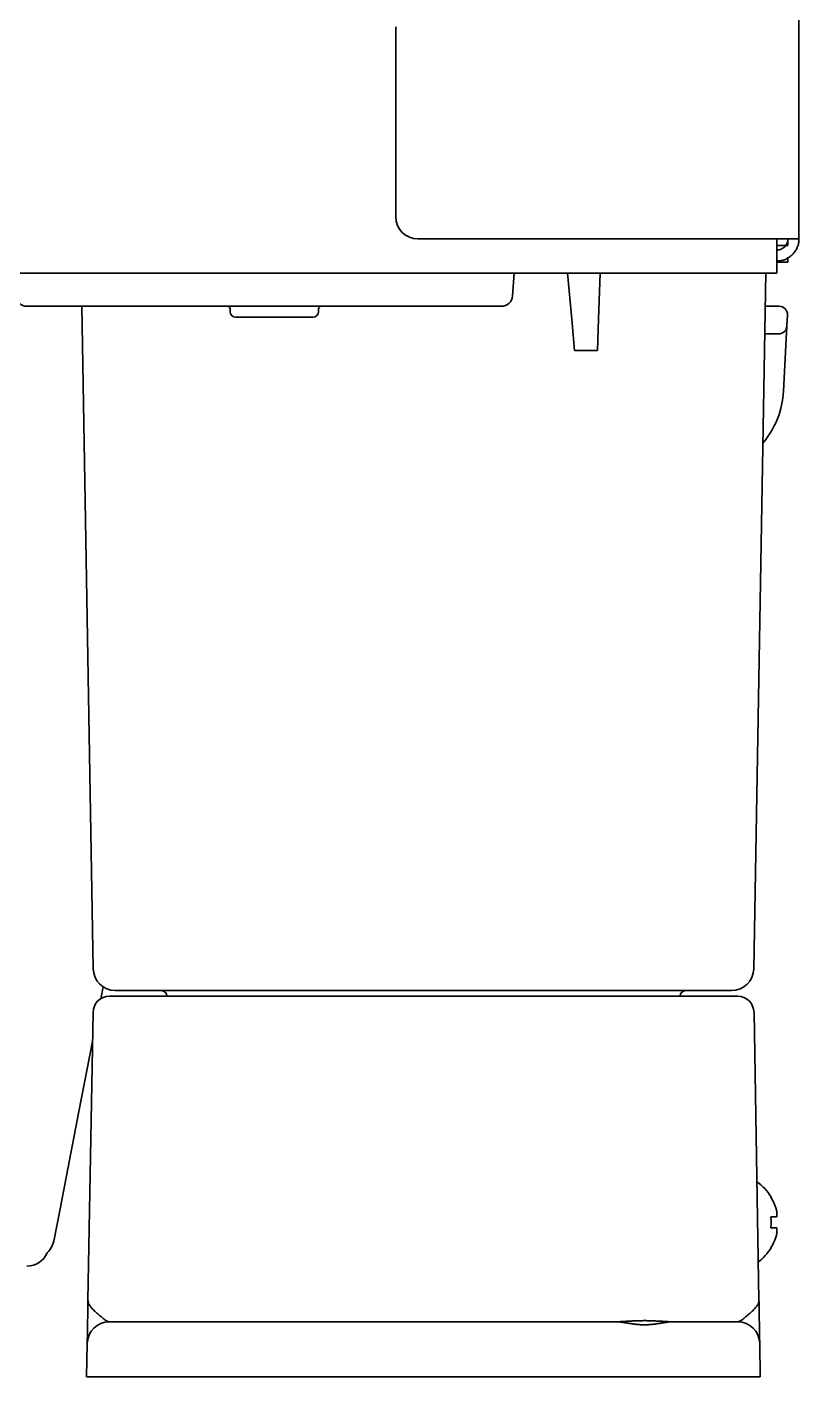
# Model space of a CAD drawing. Extents: x 5819 to 10669, y -850 to 3886.
# Drawn here: x 6610.7 to 6680.6, y 1270.8 to 1393.1 of the extents above; entities that cross this region are included whole.
import ezdxf

# ---------------------------------------------------------------- set-up
doc = ezdxf.new("R2010")
doc.units = 0
doc.header["$LTSCALE"] = 5
doc.layers.add('1', color=7, linetype='CONTINUOUS', true_color=0xffffff)

msp = doc.modelspace()

# ---------------------------------------------------------------- linework, layer by layer
at = {"layer": '1', "color": 7, "linetype": 'Continuous', "lineweight": 35}
for p, q in [((6680.57, 2393.36), (6680.57, 1373.93)), ((6644.07, 1393.13), (6644.07, 1375.93)), ((6646.07, 1373.93), (6678.57, 1373.93)), ((6678.57, 1373.93), (6680.57, 1373.93)), ((6678.57, 1372.83), (6678.57, 1373.93)), ((6679.57, 1373.33), (6679.57, 1373.93)), ((6678.57, 1373.33), (6679.57, 1373.33)), ((6678.57, 1372.83), (6678.57, 1370.83)), ((6679.57, 1371.83), (6679.57, 1372.27)), ((6679.57, 1371.83), (6678.57, 1371.83)), ((6475.07, 1370.83), (6656.72, 1370.83)), ((6654.64, 1368.76), (6654.78, 1370.83)), ((6656.72, 1370.83), (6678.57, 1370.83)), ((6659.99, 1366.67), (6659.62, 1370.83)), ((6662.58, 1370.83), (6662.43, 1366.67)), ((6676.47, 1307.79), (6677.57, 1370.83)), ((6610.68, 1367.83), (6611.68, 1367.83)), ((6611.68, 1367.83), (6653.64, 1367.83)), ((6616.67, 1307.79), (6615.63, 1367.83)), ((6629.07, 1367.58), (6629.07, 1367.33)), ((6637.07, 1367.33), (6637.07, 1367.58)), ((6678.78, 1367.83), (6677.52, 1367.83)), ((6629.57, 1366.83), (6636.57, 1366.83)), ((6660.24, 1363.83), (6659.99, 1366.67)), ((6662.43, 1366.67), (6662.34, 1363.83)), ((6679.48, 1366.04), (6679.53, 1367.04)), ((6678.73, 1365.33), (6677.48, 1365.33)), ((6679.48, 1366.04), (6679.17, 1360.15)), ((6660.24, 1363.83), (6662.34, 1363.83)), ((6617.56, 1306.17), (6617.35, 1305.1)), ((6618.15, 1305.33), (6620.65, 1305.33)), ((6620.67, 1305.83), (6618.67, 1305.83)), ((6620.65, 1305.33), (6672.5, 1305.33)), ((6672.47, 1305.83), (6620.67, 1305.83)), ((6623.33, 1305.33), (6623.33, 1305.33)), ((6669.81, 1305.33), (6669.81, 1305.33)), ((6674.47, 1305.83), (6672.47, 1305.83)), ((6672.5, 1305.33), (6675, 1305.33)), ((6616.19, 1277.79), (6616.65, 1303.85)), ((6676.5, 1303.85), (6676.95, 1277.79)), ((6616.6, 1301.22), (6615.38, 1294.88)), ((6615.38, 1294.88), (6613.68, 1286.06)), ((6678.02, 1287.13), (6678.05, 1287.13)), ((6613.68, 1286.06), (6613.14, 1283.27)), ((6678.05, 1282.53), (6678.02, 1282.53)), ((6618.13, 1275.83), (6620.13, 1275.83)), ((6620.13, 1275.83), (6664, 1275.83)), ((6669.15, 1275.83), (6673.02, 1275.83)), ((6673.02, 1275.83), (6675.02, 1275.83)), ((6616.07, 1270.83), (6616.13, 1273.86)), ((6677.02, 1273.86), (6677.07, 1270.83)), ((6620.07, 1270.83), (6616.07, 1270.83)), ((6673.07, 1270.83), (6620.07, 1270.83)), ((6677.07, 1270.83), (6673.07, 1270.83))]:
    msp.add_line(p, q, dxfattribs=at)
for centre, radius, start, end in [((6646.07, 1375.93), 2, 180, 270), ((6610.68, 1368.83), 1, 181, 270), ((6653.64, 1368.83), 1, 270, 356), ((6628.82, 1367.58), 0.25, 0, 90), ((6629.57, 1367.33), 0.5, 180, 270), ((6636.57, 1367.33), 0.5, 270, 0), ((6637.32, 1367.58), 0.25, 90, 180), ((6678.78, 1367.08), 0.75, 357, 90), ((6678.73, 1366.08), 0.75, 270, 357), ((6671.18, 1360.57), 8, 319.9312, 357), ((6618.67, 1307.83), 2, 181, 270), ((6674.47, 1307.83), 2, 270, 359), ((6618.15, 1303.83), 1.5, 90, 179), ((6622.83, 1305.33), 0.5, 1, 90), ((6670.31, 1305.33), 0.5, 90, 179), ((6675, 1303.83), 1.5, 1, 90), ((6673.95, 1284.63), 4.8, 31.5837, 54.1502), ((6674.27, 1284.83), 3.78, 0.0035, 7.6041), ((6674.27, 1284.83), 3.78, 352.3959, 359.9965), ((6610.69, 1283.78), 2.5, 316.6472, 349.0889), ((6673.95, 1285.03), 4.8, 307.7466, 328.4186), ((6618.13, 1273.83), 2, 90, 179), ((6675.02, 1273.83), 2, 1, 90)]:
    msp.add_arc(centre, radius, start, end, dxfattribs=at)
for centre, major_axis, ratio, start_param, end_param in [((6670.27, 1305.33), (-0.5, 0), 0.14382, -0.137069, 0), ((6665.81, 1305.33), (4, 0.01), 0.00218, -0.000043, 0.135613), ((6610.67, 1282.86), (-1.41, 1.41), 0.999695, 2.356347, 3.517366)]:
    msp.add_ellipse(centre, major_axis=major_axis, ratio=ratio, start_param=start_param, end_param=end_param, dxfattribs=at)
for points, knots in [([(6678.57, 1372.93), (6678.64, 1372.93), (6678.7, 1372.93), (6678.83, 1372.96), (6678.9, 1372.98), (6679.02, 1373.03), (6679.07, 1373.06), (6679.18, 1373.13), (6679.23, 1373.17), (6679.33, 1373.27), (6679.37, 1373.32), (6679.44, 1373.42), (6679.47, 1373.48), (6679.52, 1373.6), (6679.54, 1373.67), (6679.57, 1373.8), (6679.57, 1373.86), (6679.57, 1373.93)], [0, 0, 0, 0, 0.125, 0.125, 0.25, 0.25, 0.375, 0.375, 0.5, 0.5, 0.625, 0.625, 0.75, 0.75, 0.875, 0.875, 1, 1, 1, 1]), ([(6680.57, 1373.93), (6680.57, 1373.8), (6680.56, 1373.67), (6680.52, 1373.47), (6680.51, 1373.41), (6680.48, 1373.32), (6680.47, 1373.28), (6680.45, 1373.22), (6680.43, 1373.19), (6680.37, 1373.04), (6680.31, 1372.92), (6680.16, 1372.71), (6680.08, 1372.61), (6679.89, 1372.42), (6679.79, 1372.34), (6679.57, 1372.19), (6679.46, 1372.13), (6679.28, 1372.05), (6679.22, 1372.03), (6679.14, 1372.01), (6679.12, 1372), (6679.09, 1371.99), (6679.04, 1371.98), (6678.99, 1371.97), (6678.83, 1371.94), (6678.7, 1371.93), (6678.57, 1371.93)], [0, 0, 0, 0, 0.125, 0.125, 0.1875, 0.1875, 0.21875, 0.21875, 0.25, 0.25, 0.375, 0.375, 0.5, 0.5, 0.625, 0.625, 0.75, 0.75, 0.8125, 0.8125, 0.828125, 0.828125, 0.84375, 0.875, 0.875, 1, 1, 1, 1]), ([(6678.02, 1285.33), (6678.14, 1285.33), (6678.25, 1285.33), (6678.39, 1285.33), (6678.43, 1285.33), (6678.51, 1285.33), (6678.54, 1285.33), (6678.57, 1285.33)], [0, 0, 0, 0, 0.5, 0.5, 0.75, 0.75, 1, 1, 1, 1]), ([(6678.02, 1282.53), (6678.14, 1282.73), (6678.25, 1282.94), (6678.39, 1283.26), (6678.43, 1283.37), (6678.51, 1283.6), (6678.54, 1283.71), (6678.57, 1283.83)], [0, 0, 0, 0, 0.5, 0.5, 0.75, 0.75, 1, 1, 1, 1]), ([(6616.13, 1273.86), (6616.13, 1273.86), (6616.13, 1273.86), (6616.13, 1273.87), (6616.13, 1273.88), (6616.13, 1273.9), (6616.13, 1273.92), (6616.13, 1273.98), (6616.13, 1274.01), (6616.13, 1274.07), (6616.13, 1274.11), (6616.13, 1274.14), (6616.13, 1274.17), (6616.13, 1274.18), (6616.13, 1274.25), (6616.13, 1274.31), (6616.14, 1274.44), (6616.14, 1274.51), (6616.14, 1274.74), (6616.14, 1274.9), (6616.15, 1275.14), (6616.15, 1275.18), (6616.15, 1275.28), (6616.15, 1275.43), (6616.16, 1275.58), (6616.16, 1275.9), (6616.17, 1276.12), (6616.17, 1276.41), (6616.17, 1276.47), (6616.17, 1276.59), (6616.18, 1276.76), (6616.18, 1276.94), (6616.18, 1277.18), (6616.19, 1277.3), (6616.19, 1277.49), (6616.19, 1277.58), (6616.19, 1277.68), (6616.19, 1277.73), (6616.19, 1277.76), (6616.19, 1277.78), (6616.19, 1277.79)], [0, 0, 0, 0, 0.028189, 0.028189, 0.059538, 0.059538, 0.122235, 0.122235, 0.184933, 0.184933, 0.216281, 0.231956, 0.231956, 0.24763, 0.24763, 0.310328, 0.310328, 0.373025, 0.373025, 0.49842, 0.49842, 0.529769, 0.529769, 0.561118, 0.623815, 0.623815, 0.74921, 0.74921, 0.780559, 0.780559, 0.811908, 0.874605, 0.874605, 0.937303, 0.937303, 0.968651, 0.984326, 0.992163, 0.992163, 1, 1, 1, 1]), ([(6618.13, 1275.83), (6618.09, 1275.83), (6618.05, 1275.83), (6617.97, 1275.87), (6617.92, 1275.89), (6617.85, 1275.93), (6617.83, 1275.94), (6617.78, 1275.98), (6617.76, 1275.99), (6617.68, 1276.05), (6617.63, 1276.09), (6617.52, 1276.17), (6617.47, 1276.22), (6617.35, 1276.31), (6617.3, 1276.36), (6617.19, 1276.45), (6617.13, 1276.5), (6617.02, 1276.6), (6616.97, 1276.64), (6616.86, 1276.74), (6616.81, 1276.79), (6616.71, 1276.88), (6616.66, 1276.93), (6616.53, 1277.07), (6616.45, 1277.16), (6616.36, 1277.3), (6616.33, 1277.34), (6616.29, 1277.41), (6616.28, 1277.43), (6616.26, 1277.48), (6616.25, 1277.5), (6616.23, 1277.57), (6616.21, 1277.64), (6616.2, 1277.71), (6616.2, 1277.75), (6616.19, 1277.77), (6616.19, 1277.78), (6616.19, 1277.79)], [0, 0, 0, 0, 0.0625, 0.0625, 0.125, 0.125, 0.15625, 0.15625, 0.1875, 0.1875, 0.25, 0.25, 0.3125, 0.3125, 0.375, 0.375, 0.4375, 0.4375, 0.5, 0.5, 0.5625, 0.5625, 0.625, 0.625, 0.75, 0.75, 0.8125, 0.8125, 0.84375, 0.84375, 0.875, 0.875, 0.9375, 0.96875, 0.984375, 0.984375, 1, 1, 1, 1]), ([(6676.95, 1277.79), (6676.95, 1277.75), (6676.95, 1277.7), (6676.93, 1277.61), (6676.92, 1277.57), (6676.89, 1277.5), (6676.89, 1277.48), (6676.86, 1277.43), (6676.85, 1277.41), (6676.82, 1277.34), (6676.79, 1277.3), (6676.69, 1277.16), (6676.61, 1277.07), (6676.48, 1276.93), (6676.43, 1276.88), (6676.33, 1276.79), (6676.28, 1276.74), (6676.18, 1276.64), (6676.12, 1276.59), (6676.01, 1276.5), (6675.96, 1276.45), (6675.85, 1276.35), (6675.79, 1276.31), (6675.68, 1276.22), (6675.62, 1276.17), (6675.52, 1276.09), (6675.47, 1276.05), (6675.39, 1275.99), (6675.36, 1275.98), (6675.32, 1275.94), (6675.29, 1275.93), (6675.22, 1275.89), (6675.18, 1275.87), (6675.1, 1275.83), (6675.06, 1275.83), (6675.02, 1275.83)], [0, 0, 0, 0, 0.0625, 0.0625, 0.125, 0.125, 0.15625, 0.15625, 0.1875, 0.1875, 0.25, 0.25, 0.375, 0.375, 0.4375, 0.4375, 0.5, 0.5, 0.5625, 0.5625, 0.625, 0.625, 0.6875, 0.6875, 0.75, 0.75, 0.8125, 0.8125, 0.84375, 0.84375, 0.875, 0.875, 0.9375, 0.9375, 1, 1, 1, 1]), ([(6676.95, 1277.79), (6676.95, 1277.78), (6676.95, 1277.76), (6676.95, 1277.73), (6676.95, 1277.68), (6676.96, 1277.58), (6676.96, 1277.36), (6676.96, 1277.18), (6676.97, 1276.82), (6676.97, 1276.59), (6676.98, 1275.9), (6676.99, 1275.47), (6677, 1275.08), (6677, 1275.05), (6677, 1275.01), (6677, 1274.98), (6677, 1274.92), (6677, 1274.79), (6677.01, 1274.66), (6677.01, 1274.44), (6677.01, 1274.31), (6677.01, 1274.18), (6677.01, 1274.17), (6677.01, 1274.14), (6677.02, 1274.11), (6677.02, 1274.07), (6677.02, 1274.01), (6677.02, 1273.98), (6677.02, 1273.92), (6677.02, 1273.9), (6677.02, 1273.87), (6677.02, 1273.86), (6677.02, 1273.86)], [0, 0, 0, 0, 0.007828, 0.007828, 0.015656, 0.031311, 0.062622, 0.125245, 0.125245, 0.25049, 0.25049, 0.500979, 0.500979, 0.516635, 0.516635, 0.53229, 0.53229, 0.563602, 0.626224, 0.626224, 0.751469, 0.751469, 0.767124, 0.767124, 0.78278, 0.814091, 0.814091, 0.876714, 0.876714, 0.939336, 0.939336, 1, 1, 1, 1]), ([(6669.2, 1275.83), (6669.1, 1275.83), (6669, 1275.83), (6668.79, 1275.84), (6668.69, 1275.84), (6668.47, 1275.85), (6668.36, 1275.86), (6668.2, 1275.87), (6668.15, 1275.87), (6668.04, 1275.88), (6667.98, 1275.88), (6667.82, 1275.89), (6667.59, 1275.9), (6667.26, 1275.92), (6666.92, 1275.93), (6666.69, 1275.93), (6666.46, 1275.93), (6666.35, 1275.93), (6666.12, 1275.92), (6666.01, 1275.92), (6665.78, 1275.91), (6665.67, 1275.91), (6665.44, 1275.9), (6665.33, 1275.89), (6665.16, 1275.88), (6665.11, 1275.88), (6665, 1275.87), (6664.94, 1275.87), (6664.78, 1275.86), (6664.67, 1275.85), (6664.46, 1275.84), (6664.36, 1275.84), (6664.15, 1275.83), (6664.05, 1275.83), (6663.94, 1275.83)], [0, 0, 0, 0, 0.0625, 0.0625, 0.125, 0.125, 0.1875, 0.1875, 0.21875, 0.21875, 0.25, 0.25, 0.3125, 0.375, 0.4375, 0.5, 0.5, 0.5625, 0.5625, 0.625, 0.625, 0.6875, 0.6875, 0.75, 0.75, 0.78125, 0.78125, 0.8125, 0.8125, 0.875, 0.875, 0.9375, 0.9375, 1, 1, 1, 1]), ([(6669.15, 1275.83), (6669.06, 1275.83), (6668.97, 1275.82), (6668.82, 1275.81), (6668.77, 1275.81), (6668.68, 1275.79), (6668.63, 1275.79), (6668.48, 1275.77), (6668.37, 1275.75), (6668.17, 1275.72), (6668.06, 1275.7), (6667.85, 1275.67), (6667.74, 1275.65), (6667.51, 1275.62), (6667.4, 1275.6), (6667.26, 1275.59), (6667.23, 1275.59), (6667.17, 1275.58), (6667.08, 1275.57), (6666.99, 1275.57), (6666.82, 1275.55), (6666.7, 1275.55), (6666.46, 1275.55), (6666.34, 1275.55), (6666.11, 1275.57), (6665.99, 1275.58), (6665.82, 1275.6), (6665.73, 1275.61), (6665.65, 1275.62), (6665.59, 1275.62), (6665.56, 1275.63), (6665.42, 1275.65), (6665.31, 1275.67), (6665.14, 1275.69), (6665.09, 1275.7), (6664.98, 1275.72), (6664.93, 1275.73), (6664.77, 1275.75), (6664.67, 1275.77), (6664.52, 1275.79), (6664.47, 1275.79), (6664.37, 1275.81), (6664.32, 1275.81), (6664.18, 1275.82), (6664.09, 1275.83), (6664, 1275.83)], [0, 0, 0, 0, 0.0625, 0.0625, 0.09375, 0.09375, 0.125, 0.125, 0.1875, 0.1875, 0.25, 0.25, 0.3125, 0.3125, 0.375, 0.375, 0.390625, 0.390625, 0.40625, 0.4375, 0.4375, 0.5, 0.5, 0.5625, 0.5625, 0.625, 0.625, 0.65625, 0.671875, 0.671875, 0.6875, 0.6875, 0.75, 0.75, 0.78125, 0.78125, 0.8125, 0.8125, 0.875, 0.875, 0.90625, 0.90625, 0.9375, 0.9375, 1, 1, 1, 1])]:
    msp.add_open_spline(points, degree=3, knots=knots, dxfattribs=at)
for points in [[(6678.57, 1285.83), (6678.55, 1285.88), (6678.53, 1285.99), (6678.47, 1286.15), (6678.42, 1286.31), (6678.36, 1286.46), (6678.29, 1286.62), (6678.22, 1286.77), (6678.13, 1286.94), (6678.06, 1287.06), (6678.02, 1287.13)], [(6678.57, 1285.33), (6678.57, 1285.35), (6678.58, 1285.4), (6678.58, 1285.47), (6678.58, 1285.54), (6678.58, 1285.61), (6678.58, 1285.68), (6678.58, 1285.75), (6678.57, 1285.8), (6678.57, 1285.83)], [(6678.57, 1284.33), (6678.55, 1284.33), (6678.53, 1284.33), (6678.47, 1284.33), (6678.42, 1284.33), (6678.36, 1284.33), (6678.29, 1284.33), (6678.22, 1284.33), (6678.13, 1284.33), (6678.06, 1284.33), (6678.02, 1284.33)], [(6678.57, 1283.83), (6678.57, 1283.85), (6678.58, 1283.9), (6678.58, 1283.98), (6678.58, 1284.05), (6678.58, 1284.12), (6678.58, 1284.19), (6678.58, 1284.26), (6678.57, 1284.3), (6678.57, 1284.33)]]:
    msp.add_open_spline(points, degree=3, dxfattribs=at)

doc.saveas('drawing.dxf')
